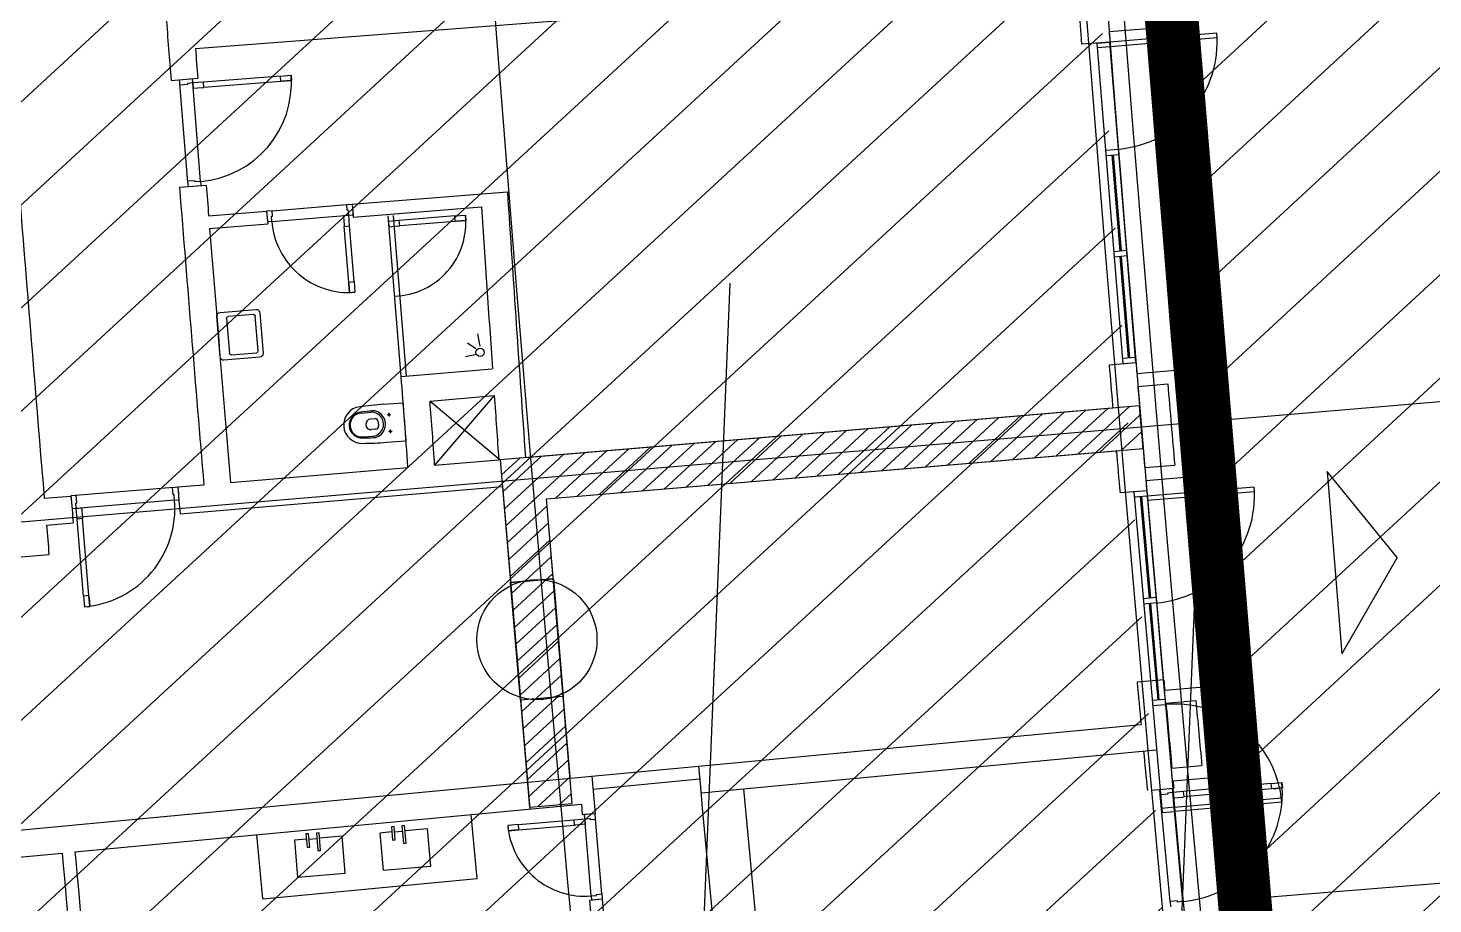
# Model space of a CAD drawing. Extents: x -678889171 to 586587, y -792238163 to 335485.
# Drawn here: x -678773490 to -678760389, y -792101400 to -792093239 of the extents above; entities that cross this region are included whole.
import ezdxf
from ezdxf.enums import TextEntityAlignment as Align

# ---------------------------------------------------------------- set-up
doc = ezdxf.new("R2010")
doc.units = 0
doc.header["$MEASUREMENT"] = 0
for name, color, linetype in [('A-FLOR-PATT', 252, 'Continuous'), ('A-SITE-PATT', 252, 'Continuous'), ('A-WALL', 252, 'Continuous')]:
    doc.layers.add(name, color=color, linetype=linetype)
for name, color, linetype, lineweight in [('BASEMENT3 LAYOUT$0$A-TABL-TEXT', 252, 'Continuous', 30), ('BASEMENT3 LAYOUT$0$HATCH7', 252, 'Continuous', 15), ('BASEMENT3 LAYOUT$0$TEXT6', 252, 'Continuous', 0)]:
    doc.layers.add(name, color=color, linetype=linetype, lineweight=lineweight)
doc.styles.add('Ground floor Towers$0$$Bas01-Rname$0$EN-SC', font='swissc.ttf')
doc.styles.add('Ground floor Towers$0$$Bas01-Rname$0$EN-SCL', font='swisscl.ttf')
doc.styles.add('Ground floor Towers$0$04-Ground Floor$0$V2-lower ground$0$LEVEL  FOR LICENSE LOWER GR$0$$LG- LEVEL$0$AR-SR', font='sarb.shx')

# ---------------------------------------------------------------- blocks, each defined once
blk = doc.blocks.new('A$C61C61320')
at = {"layer": 'BASEMENT3 LAYOUT$0$HATCH7'}
h = blk.add_hatch(dxfattribs=at)
h.set_pattern_fill('JIS_WOOD', color=256, scale=1000, style=0)
h.set_pattern_definition([(45, (-95575.72641586163, -175160.5677797335), (-499.9999991609842, 499.9999991609843), [])])
edge = h.paths.add_edge_path()
edge.add_line((-93671.42387769371, -154054.9431899884), (-93352.28011348587, -174711.9075518902))
edge.add_line((-93352.28011348587, -174711.9075518902), (-49398.28305342048, -174321.9428492732))
edge.add_arc((-49194.7644366367, -173977.2776182104), 400.2673467584944, 239.4389137010584, 436.7722825904112)
edge.add_line((-49103.17453308101, -173587.6300358392), (-49353.17453308101, -169321.0603725039))
edge.add_arc((765187.6152318742, -69570.4512780355), 820625.9088071947, 178.5717505264322, 186.9818142228341, ccw=False)
edge.add_line((-55183.34322072996, -49116.28952082794), (-86992.42594180122, -47875.38068783496))
edge.add_line((-86992.42594180116, -47875.38068783496), (-86999.8191618316, -136404.81269691))
edge.add_line((-86999.81916183163, -136404.81269691), (-87007.19406194473, -152784.6622732603))
edge.add_line((-87007.19406194473, -152784.6622732603), (-93671.42387769371, -154054.9431899884))
at = {"layer": 'BASEMENT3 LAYOUT$0$TEXT6'}
h = blk.add_hatch(dxfattribs=at)
h.set_pattern_fill('JIS_WOOD', color=256, scale=1000, style=0)
h.set_pattern_definition([(45, (-843775.3736575155, -469599.9160835323), (-499.9999991609842, 499.9999991609843), [])])
h.paths.add_polyline_path([(-48073.17453308101, -174366.9252005816), (-52827.70401773683, -137283.3745918828), (-21470.42890679266, -134427.2130430685), (-18376.25980977295, -161775.8762387046), (-18368.17453308101, -175467.8413407506), (-18518.17453308101, -176466.9552695606), (-18518.17453308101, -178386.9252005816), (-18368.17453308101, -183011.1167942794), (-18362.29752682254, -198446.5368052525), (-18168.17453308101, -202281.2411916029), (-18360.0892563893, -208926.9252005816), (-21225.79736915685, -208049.6763489796), (-45692.61271465314, -203035.1575495943), (-55544.17996463575, -201566.2036034855), (-64372.75623362488, -200382.3687026045), (-73244.07786642597, -199325.5838570178), (-82129.48166527948, -198394.9150768394), (-90383.39706973708, -197394.4851778569), (-93352.28011348587, -194591.9241360954), (-93352.28011348587, -177285.8004086108), (-93172.93907456682, -174906.1366184817), (-50378.17453308101, -174866.9252005816)])
at = {"layer": 'BASEMENT3 LAYOUT$0$A-TABL-TEXT', "const_width": 500}
blk.add_lwpolyline([(-93352.28011348587, -174516.9252005816), (-47927.38834524783, -174323.9099120742, -0.04910831258971037), (-55178.17453308101, -49001.92520058164), (-88972.05165299936, -47526.12244615683)], format="xyb", dxfattribs=at)
blk = doc.blocks.new('2')
at = {"layer": 'BASEMENT3 LAYOUT$0$A-TABL-TEXT', "const_width": 500}
blk.add_lwpolyline([(24568.57618810749, 57680.4355040497), (69993.46795634553, 57873.45079255712, -0.04910831258971037), (62742.68176851235, 183195.4355040497), (28948.804648594, 184671.2382584745)], format="xyb", dxfattribs=at)
blk = doc.blocks.new('GR')
at = {"layer": 'A-FLOR-PATT'}
for p, q in [((38263.88568639616, 84371.27571807358), (113260, 93510)), ((28387.78006805162, 91916.39093374682), (36579.55996198273, 92884.2816945966)), ((36646.50699037103, 92292.24262556882), (36579.55996198273, 92884.2816945966)), ((36894.04459360067, 92422.46924882804), (37291.26230505574, 92469.56703092856)), ((37898.29166779031, 92446.37702131578), (36905.81904953113, 92323.91023025855)), ((36910.71772116391, 92284.2113257871), (37903.19033942312, 92406.6781168443)), ((37903.19033942312, 92406.6781168443), (37898.29166779031, 92446.37702131578)), ((36905.82225060894, 92323.91062521098), (36646.50699037103, 92292.24262556882)), ((36786.70718824292, 92309.36410098356), (36905.82225287945, 92323.91062553777)), ((37150.37030209854, 89331.4874850673), (36786.70718824292, 92309.36410098356)), ((36791.75475729181, 92268.4193152527), (36910.86982192841, 92282.96583980692)), ((36905.81904953113, 92323.91023025855), (36910.71772116391, 92284.2113257871)), ((37269.48536673514, 89346.03400962151), (36905.82225287945, 92323.91062553774)), ((29189.75910347238, 91693.6100559659), (29289.04826225263, 91705.5122804934)), ((29289.04826225263, 91705.5122804934), (29294.99937451639, 91655.86770110329)), ((28172.2487941028, 91611.92302929732), (28420.4717750639, 91641.6786006868)), ((28251.6801211271, 91621.44480891935), (28370.82711166331, 91635.72747835236)), ((28257.63123339086, 91571.80022952922), (28251.6801211271, 91621.44480891935)), ((28365.94147659119, 90668.26888462892), (28256.44101093804, 91581.72914540724)), ((28327.13364453694, 91580.13178669848), (28257.63123339086, 91571.80022952922)), ((28375.58800147431, 91596.01181484025), (28325.94342208419, 91590.06070257649)), ((28325.94342208419, 91590.06070257649), (28327.13364453694, 91580.13178669848)), ((28375.58800147431, 91596.01181484025), (28370.82711166331, 91635.72747835236)), ((28474.87716025456, 91607.91403936778), (28375.58800147431, 91596.01181484025)), ((28375.58800147431, 91596.01181484025), (28381.53911373807, 91546.36723545013)), ((28485.08846712746, 90682.55155406194), (28375.58800147431, 91596.01181484025)), ((29189.75910347239, 91693.61005596588), (28474.87716025456, 91607.91403936778)), ((28480.82827251832, 91558.26945997766), (28474.87716025456, 91607.91403936778)), ((29195.71021573614, 91643.96547657576), (28480.82827251832, 91558.26945997766)), ((29195.71021573614, 91643.96547657577), (29189.75910347238, 91693.6100559659)), ((29294.99937451639, 91655.86770110329), (29195.71021573614, 91643.96547657577)), ((29294.99937451639, 91655.86770110329), (29208.61780637757, 91645.51276576435)), ((29208.61780637757, 91645.51276576435), (29294.99937451639, 91655.86770110329)), ((28381.53911373807, 91546.36723545013), (28467.92068187689, 91556.72217078907)), ((28467.92068187689, 91556.72217078907), (28480.82827251832, 91558.26945997766)), ((36907.92822619503, 91316.73856234482), (37027.04329083155, 91331.28508689906)), ((36913.98927809262, 91267.10728541289), (37033.10434272915, 91281.65380996713)), ((36967.46360094096, 91273.6376563002), (37076.56253510034, 90380.27467150331)), ((36979.37510740458, 91275.09230875556), (37088.47404156466, 90381.72932395387)), ((28434.25366528458, 90686.5293576762), (28364.7512541385, 90678.19780050697)), ((28364.7512541385, 90678.19780050697), (28370.70236640226, 90628.55322111683)), ((28435.44388773733, 90676.60044179817), (28434.25366528458, 90686.5293576762)), ((28485.08846712746, 90682.55155406194), (28435.44388773733, 90676.60044179817)), ((28485.08846712746, 90682.55155406194), (28489.84935693846, 90642.83589054983)), ((29906.94174343378, 90527.06599866925, -6.574195595121094e-08), (31348.00117662986, 90701.991790395, -6.574195595121094e-08)), ((28291.27103937796, 90619.03144149481), (28539.46951317415, 90648.99126273095)), ((28370.70236640226, 90628.55322111683), (28489.84935693846, 90642.83589054983)), ((29857.30550115445, 90521.04574171695, -1.314839119024219e-07), (29906.94096803793, 90527.07238483387, -1.314839119024219e-07)), ((29906.94096803793, 90527.07238483387, -1.314839119024219e-07), (29918.99425427174, 90427.80145106696, -1.314839119024219e-07)), ((29906.94096803793, 90527.07238483387, -1.314839119024219e-07), (29921.40568692117, 90407.9408780928, -1.314839119024219e-07)), ((29921.40568692117, 90407.9408780928, -6.574195595121094e-08), (31112.68433558277, 90552.54654527266, -6.574195595121094e-08)), ((28573.78877037973, 90365.23864170465, -6.574195595121094e-08), (29112.77130673012, 90430.66408129831, -6.574195595121094e-08)), ((29112.77130673012, 90430.66408129831, -6.574195595121094e-08), (29127.29926520338, 90311.54673130496, -6.574195595121094e-08)), ((29162.40896478598, 90436.67273808026, -1.314839119024219e-07), (29112.77349790251, 90430.64609496335, -1.314839119024219e-07)), ((29112.77349790251, 90430.64609496335, -1.314839119024219e-07), (29124.82678413632, 90331.37516119645, -1.314839119024219e-07)), ((29162.40896478597, 90436.67273808026, -1.314839119024219e-07), (29857.30550115445, 90521.04574171695, -1.314839119024219e-07)), ((29168.43560790288, 90387.03727119682, -1.314839119024219e-07), (29162.40896478598, 90436.67273808026, -1.314839119024219e-07)), ((29164.53515764309, 90336.19647568998, -1.314839119024219e-07), (29879.28588076496, 90422.98013657345, -1.314839119024219e-07)), ((29879.28588076496, 90422.98013657345, -1.314839119024219e-07), (29829.6504138815, 90416.95349345653, -1.314839119024219e-07)), ((29829.6504138815, 90416.95349345653, -1.314839119024219e-07), (29840.13677290492, 90330.5877810793, -1.314839119024219e-07)), ((29863.33214427136, 90471.41027483353, -1.314839119024219e-07), (29857.30550115445, 90521.04574171695, -1.314839119024219e-07)), ((29873.25923764805, 90472.61560345691, -1.314839119024219e-07), (29863.33214427136, 90471.41027483353, -1.314839119024219e-07)), ((29879.28588076496, 90422.98013657345, -1.314839119024219e-07), (29873.25923764805, 90472.61560345691, -1.314839119024219e-07)), ((29879.28588076496, 90422.98013657345, -1.314839119024219e-07), (29918.99425427174, 90427.80145106696, -1.314839119024219e-07)), ((29891.33916699878, 90323.70920280651, -1.314839119024219e-07), (29879.28588076496, 90422.98013657345, -1.314839119024219e-07)), ((30428.83468342498, 88941.0897276436), (30246.29450988584, 90431.14434831655, -6.574195595121094e-08)), ((30351.60628512115, 90393.60197218427, -6.574195594732173e-08), (30252.33991452379, 90381.51116293002, -6.574195594732173e-08)), ((30478.46366322662, 88947.16956019461), (30295.92348968748, 90437.22418086756, -6.574195595121094e-08)), ((30867.79141222732, 90456.47418030641, -6.574195594732173e-08), (30351.60628512115, 90393.60197218427, -6.574195594732173e-08)), ((30357.65168974828, 90343.9687868856, -6.574195594732173e-08), (30351.60628512115, 90393.60197218427, -6.574195594732173e-08)), ((30873.83681685445, 90406.84099500773, -6.574195594732173e-08), (30357.65168974828, 90343.9687868856, -6.574195594732173e-08)), ((30867.79141222732, 90456.47418030642, -6.574195594732173e-08), (30967.05778282466, 90468.56498956068, -6.574195594732173e-08)), ((30873.83681685445, 90406.84099500775, -6.574195594732173e-08), (30867.79141222732, 90456.47418030642, -6.574195594732173e-08)), ((30973.10318745179, 90418.931804262, -6.574195594732173e-08), (30873.83681685445, 90406.84099500775, -6.574195594732173e-08)), ((30973.10318745179, 90418.931804262, -6.574195594732173e-08), (30886.74144503211, 90408.41280021079, -6.574195594732173e-08)), ((30886.74144503211, 90408.41280021079, -6.574195594732173e-08), (30973.10318745179, 90418.931804262, -6.574195594732173e-08)), ((30967.05778282466, 90468.56498956068, -6.574195594732173e-08), (30973.10318745179, 90418.931804262, -6.574195594732173e-08)), ((28588.23729294603, 90246.11164922979, -6.574195595121094e-08), (29127.29926520338, 90311.54673130496, -6.574195595121094e-08)), ((29164.53515764309, 90336.19647568998, -1.314839119024219e-07), (29124.82678413632, 90331.37516119645, -1.314839119024219e-07)), ((29158.50851452619, 90385.83194257345, -1.314839119024219e-07), (29168.43560790288, 90387.03727119682, -1.314839119024219e-07)), ((29164.53515764309, 90336.19647568998, -1.314839119024219e-07), (29158.50851452619, 90385.83194257345, -1.314839119024219e-07)), ((29840.13677290492, 90330.5877810793, -1.314839119024219e-07), (29841.70370011531, 90317.6825596896, -1.314839119024219e-07)), ((29841.70370011531, 90317.6825596896, -1.314839119024219e-07), (29891.33916699878, 90323.70920280651, -1.314839119024219e-07)), ((29904.38078853114, 89801.47370410159, -1.314839119024219e-07), (29841.70370011531, 90317.6825596896, -1.314839119024219e-07)), ((29954.0162554146, 89807.5003472185, -1.314839119024219e-07), (29891.33916699878, 90323.70920280651, -1.314839119024219e-07)), ((30252.33991452379, 90381.51116293002, -6.574195594732173e-08), (30258.38531915093, 90331.87797763135, -6.574195594732173e-08)), ((30258.38531915093, 90331.87797763135, -6.574195594732173e-08), (30344.74706157063, 90342.39698168256, -6.574195594732173e-08)), ((30344.74706157063, 90342.39698168256, -6.574195594732173e-08), (30357.65168974828, 90343.9687868856, -6.574195594732173e-08)), ((37142.20327731814, 90388.2908251955), (37023.08821267566, 90373.74430069003)), ((37148.26432919547, 90338.6595482611), (37029.14926455298, 90324.1130237556)), ((37197.78357305222, 89387.64913286455), (37082.62358699794, 90330.64339457138)), ((37209.69507951647, 89389.10378531512), (37094.53509346219, 90332.09804702198)), ((33455, 89935), (33455, 60105)), ((37905, 89920), (37905, 60090)), ((29904.38078853115, 89801.47370410159, -1.314839119024219e-07), (29954.01625541462, 89807.5003472185, -1.314839119024219e-07)), ((29916.43407476497, 89702.20277033467, -1.314839119024219e-07), (29904.38078853115, 89801.47370410159, -1.314839119024219e-07)), ((29916.43407476497, 89702.20277033467, -1.314839119024219e-07), (29905.94771574155, 89788.5684827119, -1.314839119024219e-07)), ((29905.94771574155, 89788.5684827119, -1.314839119024219e-07), (29916.43407476497, 89702.20277033467, -1.314839119024219e-07)), ((29954.01625541462, 89807.5003472185, -1.314839119024219e-07), (29966.06954164843, 89708.22941345157, -1.314839119024219e-07)), ((-8010, 83055), (44685, 89675)), ((29966.06954164843, 89708.22941345157, -1.314839119024219e-07), (29916.43407476497, 89702.20277033467, -1.314839119024219e-07)), ((31153.0826613164, 89253.80843093438), (31125.906293041, 89368.2264502596)), ((37269.48536674096, 89346.03400957272), (37021.328205631, 89315.72865507095)), ((37263.42431486378, 89395.66528650717), (37144.3092502213, 89381.11876200169)), ((37269.48536674109, 89346.0340095727), (37150.37030209854, 89331.4874850673)), ((31114.06897243315, 89226.06655747315), (31034.16286770784, 89275.9682410848)), ((37281.60741006274, 89247.51685638598), (37678.65051787114, 89297.41607873225)), ((31123.58789530993, 89174.65006238958), (31021.87878472719, 89150.49229194006)), ((37295.63663147145, 89128.33603708932), (37574.46319347294, 89163.37814798292)), ((30428.83468342497, 88941.0897276436), (31272.28969623191, 89046.9495466879)), ((37317.98675633417, 88949.06059075892), (31383.50995937191, 88204.24002497876)), ((31617.41352679325, 88233.59664619154), (37071.04075756081, 88918.06704830921)), ((35956.07267259146, 88374.9286104771), (36417.12461406895, 88835.99575396732)), ((36158.22026396549, 88400.30325745157), (36619.26804919282, 88861.36624455458)), ((36360.36785533954, 88425.67790442612), (36821.41148431666, 88886.7367351419)), ((36562.51544671363, 88451.05255140064), (37023.55491944053, 88912.10722572912)), ((36764.66303808763, 88476.42719837514), (37225.69835456435, 88937.47771631641)), ((36966.81062946169, 88501.80184534966), (37328.71264239438, 88863.71579107892)), ((37067.84994868236, 88943.49032758297), (37071.0407575608, 88918.06704830921)), ((37367.86995804068, 88552.14495757455), (37317.98675633417, 88949.06059075892)), ((30275.04119789102, 88676.24952553966), (30458.06562005862, 88697.40602090556)), ((30498.82999076576, 88344.7542577158), (30458.06562005862, 88697.40602090556)), ((30706.5448932394, 88723.98308636526), (31303.42229452542, 88798.89559827447)), ((30706.54489323941, 88723.98308636526), (31383.50995937191, 88204.24002497876)), ((31303.42229452531, 88798.89559827445), (30773.94396495329, 88127.73500113723)), ((34945.33471572126, 88248.05537560457), (35406.40743844979, 88709.143301031)), ((35147.48230709526, 88273.430022579), (35608.55087357361, 88734.51379161823)), ((35349.62989846931, 88298.80466955353), (35810.69430869745, 88759.88428220554)), ((35551.7774898434, 88324.17931652805), (36012.83774382129, 88785.25477279274)), ((35753.9250812174, 88349.55396350258), (36214.98117894513, 88810.62526338006)), ((37168.95822083572, 88527.17649232422), (37348.44926607705, 88706.67345582528)), ((30069.14659361119, 88586.29902991706), (30157.0036398524, 88596.93670871187)), ((30313.09036475813, 88579.981894975), (30347.85884845289, 88584.00091743909)), ((30328.46509537347, 88599.37564805437), (30332.48411783755, 88564.60716435965)), ((33732.449167477, 88095.8074937574), (34193.54682770683, 88556.92035750739)), ((33934.596758851, 88121.1821407319), (34395.69026283058, 88582.29084809462)), ((34136.74435022502, 88146.55678770642), (34597.83369795443, 88607.66133868194)), ((34338.89194159908, 88171.93143468097), (34799.9771330783, 88633.03182926922)), ((34541.03953297314, 88197.30608165544), (35002.12056820211, 88658.40231985645)), ((34743.18712434723, 88222.68072862996), (35204.26400332598, 88683.77281044371)), ((30199.22418008118, 88538.73388523412), (30160.3966410037, 88534.2456609806)), ((30210.61523803652, 88440.19006859066), (30171.78769895904, 88435.70184433713)), ((30232.47061393162, 88512.37720417925), (30236.97191909139, 88473.43650244111)), ((30330.88889281336, 88426.00718146961), (30365.65737650812, 88430.0262039337)), ((30346.26362342869, 88445.40093454903), (30350.28264589278, 88410.63245085426)), ((31830.18809043223, 87857.02550800494), (37367.86995804068, 88552.14495757455)), ((31830.18809043222, 87857.02550800495), (37120.93236259558, 88521.14802970337)), ((32721.71121060677, 87968.93425888481), (33182.82965208756, 88430.06790457101)), ((32923.85880198071, 87994.30890585927), (33384.9730872114, 88455.4383951583)), ((33126.00639335479, 88019.68355283386), (33587.11652233524, 88480.80888574559)), ((33328.15398472891, 88045.05819980838), (33789.25995745909, 88506.17937633285)), ((33530.30157610294, 88070.4328467829), (33991.40339258296, 88531.54986692013)), ((37123.96322736342, 88497.00258983915), (37120.93236259558, 88521.14802970337)), ((30094.81947065769, 88364.20347932845), (30182.78646763736, 88373.88997646363)), ((30315.80556859816, 88323.5977623499), (30498.82999076576, 88344.7542577158)), ((31460.38988186419, 87591.46938979186), (32172.11247646841, 88303.21545163472)), ((31913.12084511053, 87867.43567098674), (32374.25591159225, 88328.58594222201)), ((32115.26843648465, 87892.81031796127), (32576.39934671612, 88353.95643280927)), ((32317.41602785862, 87918.18496493576), (32778.54278183993, 88379.32692339653)), ((32519.56361923268, 87943.55961191023), (32980.68621696375, 88404.69741398375)), ((37391.84870221035, 88374.44920704616), (37669.23228779575, 88409.309968863)), ((37406.30358680338, 88255.32188385978), (37803.3466946117, 88305.22110620601)), ((39778.36979310607, 87632.98247380827), (39093.29657000514, 88408.24388715543)), ((39093.29657000513, 88408.24388715545), (39299.5199841303, 86715.89008997833)), ((30773.94396495342, 88127.73500113642), (31369.33421878796, 88202.46086508251)), ((31383.50995937191, 88204.24002497876), (31787.959126103, 84980.58208199195)), ((31401.26971186325, 88062.68609955741), (31565.68217109697, 88227.10397987292)), ((31420.97643519688, 87905.61386296892), (31767.82560622072, 88252.47447046018)), ((31440.6831585305, 87748.54162638032), (31969.96904134459, 88277.84496104743)), ((38417.33343443678, 88233.56471272932), (37424.86081617759, 88111.09792167209)), ((37429.75948781037, 88071.39901720063), (38422.23210606958, 88193.86580825783)), ((38422.23210606958, 88193.86580825783), (38417.33343443678, 88233.56471272932)), ((28878.92406298884, 87889.89604012323), (30525.91531290162, 88096.60557772279)), ((37418.4526450343, 88160.6855747987), (37170.43498595885, 88129.26518672473)), ((37418.45264505265, 88160.68557480104), (37299.44227754333, 88145.30596410109)), ((37299.44227754333, 88145.30596410109), (37683.93254382295, 85170.04677620903)), ((37424.86081617759, 88111.09792167209), (37305.85044866832, 88095.71831097222)), ((37359.27776981797, 88102.62267919844), (37481.03302080652, 87160.45726969927)), ((37371.17880656891, 88104.16064026841), (37492.93405755747, 87161.99523076921)), ((37418.45264505896, 88160.6855747523), (37802.94291133851, 85185.4263868602)), ((37424.86081617759, 88111.09792167209), (37429.75948781037, 88071.39901720063)), ((28420.2703541884, 87580.3703012146, -1.815694383523748e-09), (31414.6320828133, 87956.18476189411, 2.067421239645305e-08)), ((31414.6320828133, 87956.18476189411, -9.388663830102797e-09), (31790.08612908045, 84963.52291531005, -6.650786449491043e-08)), ((28349.53804219769, 87823.4843060898), (27436.61419041375, 87709.59821895257)), ((28339.61495685222, 87822.24641383825), (28389.2303835796, 87828.4358750957)), ((28348.28020261266, 87752.78481642), (28339.61495685222, 87822.24641383825)), ((28389.23039756855, 87828.43587684075), (28630.87011176359, 87858.76344147693)), ((28389.2303835796, 87828.4358750957), (28404.0850905975, 87709.35885095007)), ((31480.09660519785, 87434.39715320335), (31838.27335044567, 87792.58570841647)), ((32184.84834667217, 85030.371102829), (31830.18809043223, 87857.02550800494)), ((32153.59693398192, 85279.44593372577), (31830.18809043222, 87857.02550800494)), ((27148.96044810559, 87672.7728593441), (27397.01443793019, 87703.9054628349)), ((27446.53727575924, 87710.836111204), (27396.92184903185, 87704.64664994655)), ((27396.92184903185, 87704.64664994655), (27411.77655604974, 87585.56962580091)), ((27445.27943617419, 87640.13662153426), (27455.20252151968, 87641.37451378575)), ((27451.46889743165, 87590.52119480688), (27445.27943617419, 87640.13662153426)), ((27455.20252151968, 87641.37451378575), (27446.53727575924, 87710.836111204)), ((28364.39274921559, 87704.4072819441), (27451.46889743165, 87590.52119480688)), ((28358.20328795813, 87754.02270867149), (28348.28020261266, 87752.78481642)), ((28364.39274921559, 87704.4072819441), (28358.20328795813, 87754.02270867149)), ((28364.39274921559, 87704.4072819441), (28404.0850905975, 87709.35885095007)), ((27451.46889743165, 87590.52119480688), (27411.77655604974, 87585.56962580091)), ((27451.46889743165, 87590.52119480688), (27501.08432415903, 87596.71065606433)), ((27463.84781994656, 87491.2903413521), (27451.46889743165, 87590.52119480688)), ((27501.08432415903, 87596.71065606433), (27511.85398674701, 87510.37981355868)), ((27511.85398674701, 87510.37981355868), (27513.46324667395, 87497.47980260955)), ((31499.80332853159, 87277.32491661486), (31857.98107441675, 87635.51447249835)), ((39778.36979310607, 87632.98247380825), (39299.5199841303, 86715.89008997833)), ((27180.00059464434, 87424.70730755413, -1.1131052313569e-08), (27428.05454654736, 87455.8399062855, -9.267980727603493e-09)), ((27513.46324667395, 87497.47980260955), (27463.84781994656, 87491.2903413521)), ((27552.97606205397, 86776.8281964777), (27463.84781994656, 87491.2903413521)), ((27602.59148878136, 86783.01765773517), (27513.46324667395, 87497.47980260955)), ((31519.51005186516, 87120.25268002629), (31877.68879838771, 87478.44323658015)), ((31539.21677519885, 86963.18044343774), (31897.39652235876, 87321.37200066197)), ((26537.53320505884, 87067.34288779853), (27214.22756918345, 87152.1254285009)), ((31558.92349853256, 86806.10820684931), (31917.10424632978, 87164.30076474382)), ((37546.61606755175, 87168.93251222277), (37427.60570004248, 87153.55290152293)), ((37553.02423867667, 87119.34485909386), (37434.01387116739, 87103.965248394)), ((31923.40859473404, 87114.0860766449), (31526.53094865126, 87064.29269406795)), ((31526.53094865126, 87064.29269406796), (31923.40474260635, 87114.08559334616)), ((31663.45773972808, 85972.85003077704), (31526.53094865126, 87064.29269406796)), ((31578.63022186613, 86649.03597026071), (31936.81197030074, 87007.22952882564)), ((31923.40474260635, 87114.08559334616), (32060.34029039845, 86022.64221151143)), ((37602.78827179789, 86218.29186017813), (37487.44119191118, 87110.86961656774)), ((37614.68930854941, 86219.8298212433), (37499.34222866218, 87112.40757763774)), ((27602.59148878135, 86783.01765773517), (27552.97606205396, 86776.8281964777)), ((27552.97606205396, 86776.8281964777), (27565.35498456888, 86677.59734302294)), ((27614.97041129626, 86683.78680428039), (27602.59148878135, 86783.01765773517)), ((27614.97041129626, 86683.78680428039), (27604.20074870829, 86770.11764678605)), ((27604.20074870829, 86770.11764678605), (27614.97041129626, 86683.78680428039)), ((31598.33694519982, 86491.96373367222), (31956.51969427179, 86850.1582929075)), ((27565.35498456888, 86677.59734302294), (27614.97041129626, 86683.78680428039)), ((31618.04366853347, 86334.8914970837), (31976.22741824281, 86693.08705698932)), ((31637.75039186719, 86177.81926049525), (31995.9351422138, 86536.01582107114)), ((31657.45711520084, 86020.74702390668), (32015.64286618488, 86378.94458515299)), ((37649.30629815698, 86407.23710861383), (37401.35916719276, 86375.25881334585)), ((37662.0924885362, 86308.80394986182), (38058.79003451278, 86361.37978903792)), ((31677.16383853444, 85863.67478731813), (32035.35059015581, 86221.87334923475)), ((37549.36095062532, 86211.38749197128), (37668.37131814089, 86226.76710262241)), ((37676.92517422983, 86189.72045740098), (37955.50906278949, 86226.64224295403)), ((37555.76912172998, 86161.79983883974), (37674.77948924554, 86177.17944949088)), ((32060.34029039845, 86022.64221151143), (31663.45773972808, 85972.85003077704)), ((32060.34414252614, 86022.64269481016), (31663.46649644337, 85972.8493122332)), ((31696.87056186807, 85706.60255072961), (32055.05831412683, 86064.8021133166)), ((33345.62890516604, 85426.15300951888), (37453.71643877424, 85981.68875311184)), ((31716.57728520184, 85549.53031414122), (32074.76603809791, 85907.73087739851)), ((31736.28400853547, 85392.45807755261), (32094.4737620689, 85750.65964148028)), ((33381.76166826487, 85178.76474376023), (37608.93346606367, 85750.40397834546)), ((31755.9907318691, 85235.38584096404), (32114.18148603995, 85593.5884055621)), ((37758.80052708337, 85586.76695751776), (38035.94269510461, 85623.49766634767)), ((31775.69745520272, 85078.31360437555), (32133.88921001091, 85436.51716964395)), ((37774.05850549033, 85467.73983072273), (38170.75605146684, 85520.3156698988)), ((38689.35663523199, 85481.53522546803), (37876.48548294269, 85373.64412400222)), ((38695.93536093112, 85431.96991130406), (37883.06420864183, 85324.07880983825)), ((38689.35663523199, 85481.53522546803), (38788.48726355994, 85494.69267686631)), ((38695.93536093112, 85431.96991130406), (38689.35663523199, 85481.53522546803)), ((38795.06598925908, 85445.12736270233), (38695.93536093112, 85431.96991130406)), ((38795.06598925908, 85445.12736270233), (38708.82234261376, 85433.68037998583)), ((38708.82234261376, 85433.68037998583), (38795.06598925908, 85445.12736270233)), ((38788.48726355994, 85494.69267686631), (38795.06598925908, 85445.12736270233)), ((25432.92272800482, 84356.1195513708), (32356.95459605148, 85292.45480737691)), ((32356.95459605149, 85292.45480737693), (32400.70884270256, 84944.04286910522)), ((37573.83061739952, 85373.8240211386), (37783.03168876328, 85401.75145556766)), ((37653.13512006198, 85384.34998225723), (37772.09187405543, 85400.13892393514)), ((37659.71384576111, 85334.78466809324), (37653.13512006198, 85384.34998225723)), ((37729.10528559059, 85343.99488407202), (37659.71384576111, 85334.78466809324)), ((37791.2883597438, 84343.47838481364), (37659.71384576111, 85334.78466809324)), ((37777.35485461474, 85360.48667260396), (37727.78954045076, 85353.90794690482)), ((37727.78954045076, 85353.90794690482), (37729.10528559059, 85343.99488407202)), ((37777.35485461474, 85360.48667260396), (37772.09187405543, 85400.13892393514)), ((37876.48548294269, 85373.64412400222), (37777.35485461474, 85360.48667260396)), ((37777.35485461474, 85360.48667260396), (37783.93358031387, 85310.92135843998)), ((37911.56085887708, 84349.35426365875), (37777.35485461474, 85360.48667260396)), ((37783.93358031387, 85310.92135843998), (37870.17722695919, 85322.36834115647)), ((37797.86296708206, 85225.10250280882), (38789.776113327, 85352.02107202783)), ((38794.85285604089, 85312.34454643121), (37802.93970979597, 85185.42597721223)), ((37870.17722695919, 85322.36834115647), (37883.06420864183, 85324.07880983825)), ((37883.06420864183, 85324.07880983825), (37876.48548294269, 85373.64412400222)), ((38789.776113327, 85352.02107202783), (38794.85285604089, 85312.34454643121)), ((31864.32223104133, 84990.16169268906), (32153.59693398193, 85279.44593372577)), ((34587.51855071226, 79232.06661733873), (33778.1954407954, 85232.37436956455)), ((37678.6917879218, 85210.96728340814), (37797.70215543743, 85226.34689405932)), ((37683.93254382295, 85170.04677620903), (37802.94291133852, 85185.42638686017)), ((37802.93970979597, 85185.42597721223), (37797.86296708206, 85225.10250280882)), ((27569.04375130276, 84392.71256044255), (32269.18372139623, 85028.31114584894)), ((31787.959126103, 84980.58208199195), (32184.84834667217, 85030.371102829)), ((32066.4519803416, 85015.51849700155), (32173.30465795298, 85122.37469780762)), ((32269.18372139623, 85028.31114584894), (32281.64404484455, 84929.09048096728)), ((31326.52610307846, 84295.37455727614), (31246.12013870848, 84889.96254983378)), ((31787.959126103, 84980.58208199195), (31787.959126103, 84980.58208199195)), ((32207.25164231864, 84879.43395625596), (32306.47230720028, 84891.89427970427)), ((32400.70884270257, 84944.04286910524), (32281.64404484454, 84929.09048096726)), ((32400.70884270257, 84944.04286910524), (32301.48817782096, 84931.58254565693)), ((32306.47230720029, 84891.89427970427), (32301.48817782096, 84931.58254565693)), ((32306.47230720029, 84891.89427970427), (32356.08263964111, 84898.12444142842)), ((32306.47230720028, 84891.89427970427), (32312.70246892444, 84842.28394726345)), ((32396.18663602813, 84177.50549255645), (32306.47230720028, 84891.89427970427)), ((32356.08263964111, 84898.12444142842), (32357.32867198594, 84888.20237494026)), ((32357.32867198594, 84888.20237494026), (32406.93900442673, 84894.4325366644)), ((32406.93900442673, 84894.4325366644), (32400.70884270257, 84944.04286910524)), ((32494.16126856491, 84199.88788249291), (32406.93900442673, 84894.4325366644)), ((30630.74901710766, 84761.68707920346), (30606.193015693, 84758.59429756965)), ((30606.193015693, 84758.59429756965), (30626.7290856691, 84595.54244873843)), ((30651.28508708388, 84598.63523037187), (30630.74901710766, 84761.68707920346)), ((31691.3041849341, 84814.64027432473), (31592.08352005246, 84802.17995087642)), ((31592.08352005246, 84802.17995087642), (31598.31368177661, 84752.5696184356)), ((31598.31368177661, 84752.5696184356), (31697.53434665826, 84765.02994188391)), ((31598.31368177661, 84752.5696184356), (31684.63566022365, 84763.41009983563)), ((31684.63566022365, 84763.41009983563), (31598.31368177661, 84752.5696184356)), ((31691.30418493411, 84814.64027432473), (32207.25164231864, 84879.43395625596)), ((31697.53434665826, 84765.02994188391), (31691.3041849341, 84814.64027432473)), ((31697.53434665826, 84765.0299418839), (32213.48180404279, 84829.82362381513)), ((32213.48180404279, 84829.82362381513), (32207.25164231864, 84879.43395625596)), ((32226.38049047741, 84831.44346586341), (32213.48180404279, 84829.82362381513)), ((32312.70246892444, 84842.28394726345), (32226.38049047741, 84831.44346586341)), ((29738.79540175326, 84649.3494272119), (29714.23940033835, 84646.25664557841)), ((29714.23940033835, 84646.25664557841), (29729.82701971564, 84522.49439889143)), ((29754.38302113037, 84525.58718052463), (29738.79540175326, 84649.3494272119)), ((29837.0194071141, 84661.7205537087), (29812.46340569943, 84658.62777207489)), ((29812.46340569943, 84658.62777207489), (29832.99947567554, 84495.57592324367)), ((29857.55547709032, 84498.66870487711), (29837.0194071141, 84661.7205537087)), ((30051.93092345433, 84638.8965727159), (29843.20492080365, 84612.60851063192)), ((30095.22892480925, 84295.11243538745), (30051.93092345433, 84638.8965727159)), ((30514.15448167661, 84697.11146420479), (30403.65235688274, 84683.19423932576)), ((30403.65235688274, 84683.19423932576), (30446.95035823766, 84339.4101019973)), ((30532.52501174683, 84749.31595270666), (30507.96901033191, 84746.22317107317)), ((30507.96901033191, 84746.22317107317), (30523.5566297092, 84622.46092438619)), ((30548.11263112393, 84625.55370601939), (30532.52501174683, 84749.31595270666)), ((30538.71053688476, 84700.20425261375), (30612.37854083105, 84709.48259747677)), ((30845.66053344789, 84738.86309821066), (30636.93453079721, 84712.57503612668)), ((30888.95853480282, 84395.07896088221), (30845.66053344789, 84738.86309821066)), ((29337.95071668205, 84026.46007587563), (29257.54475231207, 84621.04806843327)), ((29720.42487168305, 84597.14493871003), (29609.92274688918, 84583.227713831)), ((29609.92274688918, 84583.227713831), (29653.2207482441, 84239.44357650254)), ((29729.82701971564, 84522.49439889143), (29754.38302113037, 84525.58718052463)), ((29744.9809268912, 84600.23772711899), (29818.64893083749, 84609.51607198201)), ((29832.99947567554, 84495.57592324367), (29857.55547709032, 84498.66870487711)), ((30523.5566297092, 84622.46092438619), (30548.11263112393, 84625.55370601939)), ((30626.7290856691, 84595.54244873843), (30651.28508708388, 84598.63523037187)), ((25584.4100446788, 84124.33111127157), (27450.12505406409, 84376.63121898798)), ((30446.95035823766, 84339.4101019973), (30888.95853480282, 84395.07896088221)), ((29337.95071668205, 84026.46007587563), (31326.52610307846, 84295.37455727614)), ((29653.2207482441, 84239.44357650254), (30095.22892480925, 84295.11243538745)), ((37860.67979957328, 84352.68860079242), (37791.2883597438, 84343.47838481364)), ((37791.2883597438, 84343.47838481364), (37797.86708544294, 84293.91307064967)), ((37861.9955447131, 84342.77553795962), (37860.67979957328, 84352.68860079242)), ((37911.56085887708, 84349.35426365875), (37861.9955447131, 84342.77553795962)), ((37911.56085887708, 84349.35426365875), (37916.82383943639, 84309.70201232757)), ((32500.39143028907, 84150.2775500521), (32381.32663243096, 84135.32516191411)), ((32381.32663243097, 84135.32516191411), (32601.6150982148, 82381.18385639231)), ((32396.18663602813, 84177.50549255645), (32445.79696846896, 84183.7356542806)), ((32396.18663602813, 84177.50549255645), (32401.17076540745, 84137.81722660379)), ((32500.39143028907, 84150.2775500521), (32401.17076540745, 84137.81722660379)), ((32444.55093612412, 84193.65772076877), (32494.16126856491, 84199.88788249293)), ((32445.79696846896, 84183.7356542806), (32444.55093612412, 84193.65772076877)), ((32494.16126856491, 84199.88788249293), (32500.39143028907, 84150.2775500521)), ((32500.39143028897, 84150.27755005208), (32773.01325455571, 81979.40945202718))]:
    blk.add_line(p, q, dxfattribs=at)
at = {"layer": 'A-FLOR-PATT', "extrusion": (-4.198741841217465e-17, -5.174185433047925e-18, -1)}
for p, q in [((28716.62653347634, 89470.24620280485), (29049.38937266869, 89511.25316870864)), ((29086.7663531783, 89482.07758137956), (29133.24091453571, 89104.94636362838)), ((28733.92550750496, 89055.73800454405), (28687.4509461475, 89432.86922229524)), ((28779.60495042405, 89416.0741766037), (28819.24501746427, 89094.40343205095)), ((29027.12673152314, 89463.46754299081), (28794.19274408848, 89434.76266685827)), ((29085.45528881816, 89127.20900477376), (29045.815221778, 89448.8797493265)), ((28837.93350771902, 89079.81563838641), (29070.86749515368, 89108.52051451895)), ((29104.06532720686, 89067.56938311853), (28771.30248801457, 89026.56241721497))]:
    blk.add_line(p, q, dxfattribs=at)
at = {"layer": 'A-FLOR-PATT', "ltscale": 100}
for p, q in [((32354.69018209744, 85292.14859119251), (33345.62888869119, 85426.15300744404)), ((32370.77138181298, 85173.23099360616), (33361.71008840673, 85307.23540985769))]:
    blk.add_line(p, q, dxfattribs=at)
at = {"layer": 'A-FLOR-PATT'}
for centre, radius in [((31154.89526110142, 89195.74234497268), 38.2464158643079), ((30330.47460660551, 88581.99140620705), 7.5), ((30348.27313466074, 88428.01669270165), 7.5), ((31793.43561952486, 86543.4678120616), 559.7385555313507)]:
    blk.add_circle(centre, radius, dxfattribs=at)
for centre, radius, start, end in [((632160.654919429, 163506.251165366), 618245.8226879981, 171.0764646735087, 189.9103746877842), ((632160.654919429, 163506.251165366), 613595.8226879981, 171.0737824436527, 189.9862451256833), ((632160.654919429, 163506.251165366), 605195.8226879981, 171.0737824436527, 190.1263033448895), ((632160.6549194276, 163506.2511653661), 599695.8226879967, 171.0616030214717, 190.2201678661017), ((632160.6549194327, 163506.2511653659), 599145.8226880017, 171.0631954506245, 190.2296506374575), ((632160.654919429, 163506.251165366), 599345.8226879981, 177.29999390148, 189.341260597947), ((632160.654919429, 163506.251165366), 599495.8226879981, 183.8845870410494, 189.3243741414251), ((632160.6549194291, 163506.251165366), 599495.8226879981, 186.8097307707212, 186.8192173585285), ((36905.81905596032, 92323.9102310519), 999.9999999999951, 277.034489561874, 7.034489562701481), ((631657.2600407228, 163450.8135787644), 607745.8226879978, 186.7328938073466, 186.7885473939107), ((632192.1616119134, 163255.1319844436), 609745.822687998, 186.7174527602085, 187.1205369542105), ((631657.2600407228, 163450.8135787644), 607495.8226879978, 186.7624357774094, 186.7885279988893), ((28375.58800147431, 91596.01181484025), 919.9999999997044, 276.8356769475896, 6.835676947333012), ((1068329.559561733, 202428.3204381521, -1.314839119024219e-07), 1042982.972560794, 186.1494325868949, 186.2858384585927), ((631657.2600407228, 163450.8135787644), 607745.8226879978, 186.8828232964908, 187.1450123396701), ((631657.2600407228, 163450.8135787644), 607495.8226879978, 186.8828232964794, 186.9097803687783), ((1068329.559561733, 202428.3204381521, -1.314839119024219e-07), 1043232.972560794, 186.1562086760185, 186.2393582261159), ((30286.80963551448, 90371.91590541517, -1.01168608478182e-07), 687.0797532929823, 274.2273803535973, 8.086413871510954), ((29879.28588076496, 90422.98013657345, -1.314839119024219e-07), 719.9999999997056, 186.9228565656397, 276.9228565657964), ((631657.2600407228, 163450.8135787644), 607495.8226879978, 186.9210981315176, 187.1450087902392), ((632160.6549194291, 163506.251165366), 599495.8226879981, 187.1059374844752, 187.1154240726568), ((632160.6549194291, 163506.251165366), 599745.8226879981, 187.1058777257341, 187.1417155825355), ((632160.6549194291, 163506.251165366), 599095.8226879981, 187.1153921664449, 187.2110292651738), ((632160.6549194291, 163506.251165366), 599495.8226879981, 187.1268928686714, 187.1995285631296), ((632160.6549194291, 163506.251165366), 599215.8226879981, 187.1268758980401, 187.1995455339564), ((-35940.34939855561, 80888.37550852701), 66855.92570597304, 6.193097380492846, 6.918003242632023), ((-35940.34939855561, 80888.37550852701), 67105.92570597304, 6.193097380492846, 6.705424419608839), ((633099.8905979141, 155001.4851803695), 605426.9337664183, 186.2777667744069, 186.3345551796002), ((30082.58378391605, 88475.32069782673), 171.500000000005, 99.80193181028133, 273.385617055012), ((30082.58378391607, 88475.32069782676), 120.5, 99.80193181318805, 273.3856170520584), ((30082.58378391607, 88475.32069782676), 111.7888557810301, 96.90373297068034, 276.2838158947295), ((30734.35805092779, 84702.70853185133), 4000.000000000603, 96.5937744326251, 99.80193181025962), ((30734.3580509292, 84702.70853185216), 3949, 98.21809646995965, 99.80193181318805), ((30170.4983784014, 88485.48308320022), 112.2676204798005, 276.2838158947295, 96.90373297068034), ((30184.17606143329, 88512.18366347255), 100, 62.87567753857266, 98.21809646995965), ((30170.4983784014, 88485.48308320022), 130, 310.3118713269344, 62.87567753857266), ((30166.09216998137, 88484.97375265889), 49.59999999999997, 96.59377443266807, 276.5937744326681), ((30202.66905647896, 88508.93232778147), 30, 6.593774432484937, 96.59377443266807), ((30207.17036163873, 88469.99162604338), 30, 276.5937744326681, 6.593774432484937), ((632160.6549194291, 163506.251165366), 599745.8226879981, 187.1823808315324, 187.2201162588388), ((29856.48871555998, 92297.13875603741), 3949, 273.3856170520584, 274.969452388815), ((29856.48871555959, 92297.13875603802), 4000.000000000652, 273.3856170550167, 276.5937744326512), ((30189.90681197212, 88462.60705412325), 100, 274.969452388815, 310.3118713269344), ((632160.6549194291, 163506.251165366), 599495.8226879981, 187.2109973589911, 187.2201162588388), ((37424.86082260678, 88111.09792246543), 999.9999999999951, 277.034489561874, 7.034489562701481), ((632192.1616119134, 163255.1319844436), 608495.822687998, 187.1204689577567, 187.1440088826731), ((632192.1616119134, 163255.1319844436), 609495.822687998, 187.1205233772321, 187.1440246801799), ((27451.46889743165, 87590.52119480688), 919.9999999997037, 277.1108404433746, 7.110840443607306), ((632192.1616119134, 163255.1319844436), 609745.822687998, 187.1440286214602, 187.1698433633181), ((248651.4032825151, 114485.4133191984), 213112.0877028531, 187.5795816271414, 187.6863263577712), ((632026.7926100485, 164577.8529813113), 599495.8226879981, 187.4923565645609, 187.5018431524655), ((465647.059022739, 142855.7559880886), 431304.2340604455, 187.5265142012696, 187.6392294522106), ((418734.1139259609, 136699.2503090367), 384109.1382491903, 187.5506008561588, 187.6413656242904), ((37802.93971622154, 85185.42597803439), 999.9999999999949, 7.291564183409682, 97.2915641834626), ((418634.4515005522, 136686.1881449317), 384288.6236419129, 187.5506220524452, 187.6413444277277), ((248651.4032825151, 114485.4133191984), 213112.0877028531, 187.7535398732506, 187.8525891695829), ((-309211043.3384023, -41631038.38767131), 312045440.9681074, 7.681553255757395, 7.682710848340284), ((632007.3736910071, 164728.1202893919), 599495.8226879981, 187.5974164389266, 187.6037811712366), ((37777.35485461474, 85360.48667260396), 1019.999999999704, 277.5605869344688, 7.560586934882074), ((32306.47230720028, 84891.89427970427), 719.999999999704, 187.1578436579749, 277.1578436581558), ((632160.6549194291, 163506.251165366), 609865.8226879981, 187.4551014328118, 187.807054582646), ((632160.6549194291, 163506.251165366), 609745.8226879981, 187.4550529653618, 187.8071783760501)]:
    blk.add_arc(centre, radius, start, end, dxfattribs=at)
at = {"layer": 'A-FLOR-PATT', "extrusion": (-4.198741841217465e-17, -5.174185433047925e-18, -1)}
for centre, radius, start, end in [((-29053.49006925907, 89477.9768847893), 33.52799999999999, 82.9747566574824, 172.9747566574824), ((-28720.72723006672, 89436.9699188855), 33.52799999999999, 352.9747566574824, 82.9747566574824), ((-28796.24309238361, 89418.12452489883), 16.764, 352.9747566574824, 82.9747566574824), ((-29029.17707981833, 89446.82940103137), 16.764, 82.9747566574824, 172.9747566574824), ((-28835.88315942383, 89096.45378034608), 16.764, 262.9747566574824, 352.9747566574824), ((-29068.81714685849, 89125.15865647863), 16.764, 172.9747566574824, 262.9747566574824), ((-29099.96463061648, 89100.84566703811), 33.52799999999999, 172.9747566574824, 262.9747566574824), ((-28767.20179142419, 89059.83870113431), 33.52799999999999, 262.9747566574824, 352.9747566574824)]:
    blk.add_arc(centre, radius, start, end, dxfattribs=at)
at = {"layer": 'A-FLOR-PATT', "style": 'Ground floor Towers$0$04-Ground Floor$0$V2-lower ground$0$LEVEL  FOR LICENSE LOWER GR$0$$LG- LEVEL$0$AR-SR', "flags": 12}
for tag, p in [('L', (30296.07288644527, 72859.53473235783)), ('P', (30237.50458115668, 72203.99769414036))]:
    blk.add_attdef(tag, text='', height=500, dxfattribs=at).set_placement(p, align=Align.RIGHT)
at = {"layer": 'A-FLOR-PATT'}
for tag, p, height, style in [('N', (85492.25876324323, 56633.4995742733), 250, 'Ground floor Towers$0$$Bas01-Rname$0$EN-SC'), ('N', (89389.48149106537, 56633.4995742733), 250, 'Ground floor Towers$0$$Bas01-Rname$0$EN-SC'), ('N', (94597.61363499537, 56633.4995742733), 250, 'Ground floor Towers$0$$Bas01-Rname$0$EN-SC'), ('AN', (85922.66280553787, 56313.08159666645), 200, 'Ground floor Towers$0$$Bas01-Rname$0$EN-SCL'), ('AN', (89819.88553336001, 56313.08159666645), 200, 'Ground floor Towers$0$$Bas01-Rname$0$EN-SCL'), ('AN', (95028.01767729002, 56313.08159666645), 200, 'Ground floor Towers$0$$Bas01-Rname$0$EN-SCL'), ('SN', (85299.47460008037, 56025.08594095582), 200, 'Ground floor Towers$0$$Bas01-Rname$0$EN-SCL'), ('F', (85927.04975899268, 56008.67972904726), 200, 'Ground floor Towers$0$$Bas01-Rname$0$EN-SCL'), ('SN', (89196.69732790251, 56025.08594095582), 200, 'Ground floor Towers$0$$Bas01-Rname$0$EN-SCL'), ('F', (89824.27248681482, 56008.67972904726), 200, 'Ground floor Towers$0$$Bas01-Rname$0$EN-SCL'), ('SN', (94404.82947183252, 56025.08594095582), 200, 'Ground floor Towers$0$$Bas01-Rname$0$EN-SCL'), ('F', (95032.40463074483, 56008.67972904726), 200, 'Ground floor Towers$0$$Bas01-Rname$0$EN-SCL')]:
    blk.add_attdef(tag, p, '', height=height, dxfattribs=dict(at, style=style))
at = {"layer": 'A-FLOR-PATT', "style": 'Ground floor Towers$0$$Bas01-Rname$0$EN-SCL', "width": 0.8}
for p in [(85305.16036184286, 56295.1433535593), (89202.383089665, 56295.1433535593), (94410.51523359501, 56295.1433535593)]:
    blk.add_attdef('FN', p, '', height=250, dxfattribs=at)

msp = doc.modelspace()

# ---------------------------------------------------------------- block references
at = {"layer": 'A-SITE-PATT', "rotation": 357.6731745000001}
for name, p in [('2', (-678833487.1858103, -792167746.3685482, -212772)), ('A$C61C61320', (-678706236.4347705, -791940527.995869, -212772))]:
    msp.add_blockref(name, p, dxfattribs=at)

# ---------------------------------------------------------------- next in the draw order: block references
at = {"layer": 'A-WALL', "rotation": 357.6731745000001}
msp.add_blockref('GR', (-678804025.0995113, -792184118.4910543, -212772), dxfattribs=at)

doc.saveas('drawing.dxf')
